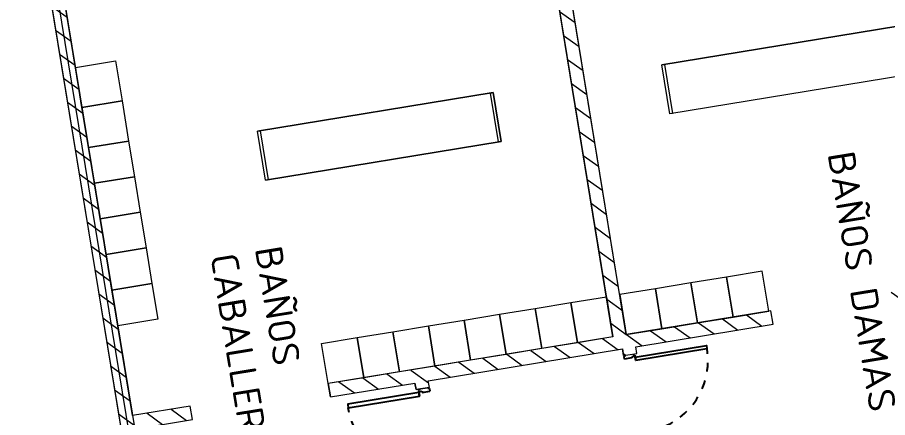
# Model space of a CAD drawing. Header units: metres. Extents: x 2 to 659295185, y -28 to 1124222152.
# Drawn here: x 655598.65 to 655608.3, y 1126483.68 to 1126488.12 of the extents above; entities that cross this region are included whole.
import ezdxf

# ---------------------------------------------------------------- set-up
doc = ezdxf.new("R2010")
doc.units = ezdxf.units.M
doc.header["$MEASUREMENT"] = 0
for name, pattern in [('CCSM_C1_CUERPO CK$0$CONTINUA', [0]), ('CCSM_C1_CUERPO CK$0$DASHED', [0.75, 0.5, -0.25]), ('DASHDOT', [1, 0.5, -0.25, 0, -0.25])]:
    doc.linetypes.add(name, pattern=pattern)
doc.layers.get('0').update_dxf_attribs({"linetype": 'CONTINUOUS'})
for name, color, linetype in [('CCSM_C1_CUERPO CK$0$A-PARED', 2, 'CCSM_C1_CUERPO CK$0$CONTINUA'), ('CCSM_C1_CUERPO CK$0$A-PUERTA', 5, 'CCSM_C1_CUERPO CK$0$CONTINUA'), ('CCSM_C1_CUERPO CK$0$A-SANITARIOS', 3, 'CONTINUOUS'), ('CCSM_C1_CUERPO CK$0$A-TEXTOS AREAS', 9, 'CONTINUOUS'), ('CCSM_C1_CUERPO CK$0$A-VISTA 4', 8, 'CONTINUOUS'), ('CCSM_C1_CUERPO CK$0$A_PAREDES SERVICIO', 2, 'CONTINUOUS'), ('CCSM_C1_CUERPO EL$0$A-AREAS COMERCIALES', 151, 'CONTINUOUS'), ('Numero de manzana', 6, 'CONTINUOUS')]:
    doc.layers.add(name, color=color, linetype=linetype)
doc.layers.add('LOCALES ASIGNADOS', color=41, linetype='DASHDOT', lineweight=0)
doc.styles.add('CCSM_C1_CUERPO CK$0$Standard', font='txt_____.ttf')
doc.styles.add('ROMAN', font='verdana.ttf')

# ---------------------------------------------------------------- blocks, each defined once
blk = doc.blocks.new('CCSM_C1_CUERPO CK$0$_SENCILLA 0.90-15')
for p, q in [((0, 0.0992), (0.0124, 0.0992)), ((0.0124, 0.1116), (0.0289, 0.1116)), ((0.0124, 0.0992), (0.0124, 0.1116)), ((0.0289, 0.1116), (0.0289, 0.0744)), ((0.0372, 0.1116), (0.0703, 0.1116)), ((0.8711, 0.1116), (0.8711, 0.0744)), ((0.8876, 0.1116), (0.8711, 0.1116)), ((0.8876, 0.0992), (0.8876, 0.1116)), ((0.9, 0.0992), (0.8876, 0.0992)), ((0.0289, 0.0744), (0.0413, 0.0744)), ((0.0413, 0.0744), (0.0413, -0.0124)), ((0.8711, 0.0744), (0.8587, 0.0744)), ((0.8587, 0.0744), (0.8587, -0.0124)), ((0, 0), (0.0124, 0)), ((0.0124, 0), (0.0124, -0.0124)), ((0.0124, -0.0124), (0.0413, -0.0124)), ((0.8876, -0.0124), (0.8587, -0.0124)), ((0.9, 0), (0.8876, 0)), ((0.8876, 0), (0.8876, -0.0124))]:
    blk.add_line(p, q)
blk.add_lwpolyline([(0.0372, 0.1116), (0.0372, 0.9116), (0.0772, 0.9116), (0.0772, 0.1116), (0.0372, 0.1116)])
at = {"color": 8, "linetype": 'CCSM_C1_CUERPO CK$0$DASHED', "ltscale": 0.05}
blk.add_arc((0.0772, 0.1178), 0.7939, 359.55733, 90, dxfattribs=at)

msp = doc.modelspace()

# ---------------------------------------------------------------- hatches: boundary and pattern name
at = {"layer": 'CCSM_C1_CUERPO CK$0$A_PAREDES SERVICIO', "lineweight": 5}
h = msp.add_hatch(dxfattribs=at)
h.set_pattern_fill('ANSI31', color=8, scale=0.06, angle=0.00014, style=0)
h.set_pattern_definition([(324.3086, (655604.72828, 1126476.17343), (0.1111414, 0.1547186), [])])
h.paths.add_polyline_path([(655605.6627, 1126483.5075), (655605.5147, 1126483.4832), (655606.3131, 1126478.6119), (655613.1238, 1126479.7282), (655613.1522, 1126479.5548), (655613.3002, 1126479.579), (655613.2314, 1126479.9992), (655613.0833, 1126479.9749), (655613.0995, 1126479.8763), (655606.4369, 1126478.7842), (655605.7138, 1126483.1957), (655607.235, 1126483.445), (655607.2108, 1126483.593), (655605.6895, 1126483.3437)])
h.paths.add_polyline_path([(655604.3868, 1126489.8483), (655605.2506, 1126484.5786), (655602.0927, 1126484.061), (655602.117, 1126483.913), (655603.0544, 1126484.0666), (655603.0664, 1126483.9939), (655603.2144, 1126484.0182), (655603.2025, 1126484.0909), (655605.3572, 1126484.4441), (655605.3691, 1126484.3714), (655605.5171, 1126484.3957), (655605.5052, 1126484.4683), (655607.0264, 1126484.7177), (655607.0022, 1126484.8657), (655605.3986, 1126484.6029), (655604.357, 1126490.957), (655607.9572, 1126491.5471), (655607.9346, 1126491.6965), (655598.7086, 1126490.1788), (655600.7539, 1126477.7007), (655604.7704, 1126478.359), (655604.4339, 1126480.4116), (655603.822, 1126480.3113), (655603.36, 1126483.1301), (655603.2119, 1126483.1058), (655603.2388, 1126482.942), (655602.2996, 1126482.788), (655602.3238, 1126482.64), (655603.263, 1126482.794), (655603.674, 1126480.287), (655602.7365, 1126480.1334), (655602.7607, 1126479.9854), (655604.3102, 1126480.2393), (655604.5981, 1126478.4828), (655600.8776, 1126477.873), (655599.9459, 1126483.5571), (655600.5874, 1126483.6622), (655600.5631, 1126483.8103), (655599.9217, 1126483.7051), (655598.88, 1126490.0603), (655604.2089, 1126490.9338), (655604.3706, 1126489.947), (655604.0746, 1126489.8984), (655604.0907, 1126489.7997)])
edge = h.paths.add_edge_path()
edge.add_line((655610.6864, 1126490.9821), (655610.3903, 1126490.9336))
edge.add_line((655610.3903, 1126490.9336), (655610.4065, 1126490.8349))
edge.add_line((655610.4065, 1126490.8349), (655610.7025, 1126490.8834))
edge.add_line((655610.7025, 1126490.8834), (655611.5663, 1126485.6138))
edge.add_line((655611.5663, 1126485.6138), (655608.3344, 1126485.0841))
edge.add_line((655608.3344, 1126485.0841), (655608.3587, 1126484.936))
edge.add_line((655608.3587, 1126484.936), (655609.1975, 1126485.0735))
edge.add_line((655609.1975, 1126485.0735), (655610.0483, 1126479.8828))
edge.add_line((655610.0483, 1126479.8828), (655610.1963, 1126479.9071))
edge.add_line((655610.1963, 1126479.9071), (655609.3455, 1126485.0978))
edge.add_line((655609.3455, 1126485.0978), (655611.7386, 1126485.49))
edge.add_line((655611.7386, 1126485.49), (655610.6728, 1126491.9922))
edge.add_line((655610.6728, 1126491.9922), (655610.7715, 1126492.0084))
edge.add_line((655610.7715, 1126492.0084), (655610.7472, 1126492.1564))
edge.add_line((655610.7472, 1126492.1564), (655608.4282, 1126491.7763))
edge.add_line((655608.4282, 1126491.7763), (655608.4524, 1126491.6283))
edge.add_line((655608.4524, 1126491.6283), (655610.5246, 1126491.9689))
edge.add_line((655610.5246, 1126491.9689), (655610.6866, 1126490.9806))
at = {"layer": 'LOCALES ASIGNADOS'}
h = msp.add_hatch(color=256, dxfattribs=at)
edge = h.paths.add_edge_path()
edge.add_arc((219491.1056, 1054914.3756), 441878.9229, 9.308049718, 9.309563548, ccw=False)
edge.add_line((655551.8097, 1126384.9626), (655564.5398, 1126387.0492))
edge.add_line((655564.5398, 1126387.0492), (655562.5867, 1126398.9652))
edge.add_line((655562.5867, 1126398.9652), (655552.3922, 1126397.2942))
edge.add_line((655552.3922, 1126397.2942), (655552.4569, 1126396.8995))
edge.add_line((655552.4569, 1126396.8995), (655549.9212, 1126396.4839))

# ---------------------------------------------------------------- linework, layer by layer
at = {"layer": 'CCSM_C1_CUERPO CK$0$A-PARED', "lineweight": 5}
for p, q in [((655605.2506, 1126484.5786), (655604.2089, 1126490.9338)), ((655605.3986, 1126484.6029), (655604.3569, 1126490.958)), ((655598.7079, 1126490.183), (655600.7539, 1126477.7007)), ((655598.8802, 1126490.0593), (655600.9019, 1126477.7249)), ((655607.0022, 1126484.8657), (655605.3986, 1126484.6029)), ((655607.0264, 1126484.7177), (655607.0022, 1126484.8657)), ((655605.5052, 1126484.4683), (655607.0264, 1126484.7177)), ((655605.2506, 1126484.5786), (655602.0927, 1126484.061)), ((655603.2025, 1126484.0909), (655605.3572, 1126484.4441)), ((655605.3691, 1126484.3714), (655605.3572, 1126484.4441)), ((655605.5171, 1126484.3957), (655605.5052, 1126484.4683)), ((655605.3691, 1126484.3714), (655605.5171, 1126484.3957)), ((655602.117, 1126483.913), (655602.0927, 1126484.061)), ((655602.117, 1126483.913), (655603.0544, 1126484.0666)), ((655603.0664, 1126483.9939), (655603.0544, 1126484.0666)), ((655603.2144, 1126484.0182), (655603.2025, 1126484.0909)), ((655603.2144, 1126484.0182), (655603.0664, 1126483.9939)), ((655600.5631, 1126483.8103), (655599.9217, 1126483.7051)), ((655600.5874, 1126483.6622), (655600.5631, 1126483.8103))]:
    msp.add_line(p, q, dxfattribs=at)
at = {"layer": 'CCSM_C1_CUERPO CK$0$A-SANITARIOS', "lineweight": 5}
for p, q in [((655608.4083, 1126488.0214), (655605.7932, 1126487.5927)), ((655605.8821, 1126487.05), (655605.7932, 1126487.5927)), ((655608.4972, 1126487.4786), (655605.8821, 1126487.05)), ((655601.307, 1126486.8574), (655603.9221, 1126487.286)), ((655603.9221, 1126487.286), (655601.307, 1126486.8574)), ((655604.0111, 1126486.7433), (655603.9221, 1126487.286)), ((655604.0111, 1126486.7433), (655603.9221, 1126487.286)), ((655601.396, 1126486.3146), (655601.307, 1126486.8574)), ((655601.396, 1126486.3146), (655601.307, 1126486.8574)), ((655601.396, 1126486.3146), (655604.0111, 1126486.7433)), ((655604.0111, 1126486.7433), (655601.396, 1126486.3146))]:
    msp.add_line(p, q, dxfattribs=at)
for points in [[(655599.7332, 1126487.6368), (655599.806, 1126487.1928), (655599.3619, 1126487.12), (655599.2891, 1126487.564)], [(655599.806, 1126487.1928), (655599.8788, 1126486.7487), (655599.4347, 1126486.6759), (655599.3619, 1126487.12)], [(655599.8788, 1126486.7487), (655599.9435, 1126486.354), (655599.4994, 1126486.2812), (655599.4347, 1126486.6759)], [(655599.9435, 1126486.354), (655600.0082, 1126485.9592), (655599.5641, 1126485.8864), (655599.4994, 1126486.2812)], [(655600.0082, 1126485.9592), (655600.0729, 1126485.5645), (655599.6288, 1126485.4917), (655599.5641, 1126485.8864)], [(655600.0729, 1126485.5645), (655600.1376, 1126485.1698), (655599.6935, 1126485.097), (655599.6288, 1126485.4917)], [(655606.9047, 1126485.3057), (655606.51, 1126485.241), (655606.5828, 1126484.797), (655606.9775, 1126484.8617)], [(655606.51, 1126485.241), (655606.1153, 1126485.1763), (655606.188, 1126484.7323), (655606.5828, 1126484.797)], [(655600.1376, 1126485.1698), (655600.2023, 1126484.775), (655599.7582, 1126484.7022), (655599.6935, 1126485.097)], [(655605.7205, 1126485.1116), (655605.3258, 1126485.0469), (655605.3986, 1126484.6029), (655605.7933, 1126484.6676)], [(655606.1153, 1126485.1763), (655605.7205, 1126485.1116), (655605.7933, 1126484.6676), (655606.188, 1126484.7323)], [(655604.783, 1126484.958), (655605.1778, 1126485.0227), (655605.2506, 1126484.5786), (655604.8558, 1126484.5139)], [(655604.3883, 1126484.8933), (655604.783, 1126484.958), (655604.8558, 1126484.5139), (655604.4611, 1126484.4492)], [(655603.5988, 1126484.7639), (655603.9936, 1126484.8286), (655604.0664, 1126484.3845), (655603.6716, 1126484.3198)], [(655603.9936, 1126484.8286), (655604.3883, 1126484.8933), (655604.4611, 1126484.4492), (655604.0664, 1126484.3845)], [(655603.2041, 1126484.6992), (655603.5988, 1126484.7639), (655603.6716, 1126484.3198), (655603.2769, 1126484.2551)], [(655602.4146, 1126484.5698), (655602.8094, 1126484.6345), (655602.8822, 1126484.1904), (655602.4874, 1126484.1257)], [(655602.8094, 1126484.6345), (655603.2041, 1126484.6992), (655603.2769, 1126484.2551), (655602.8822, 1126484.1904)], [(655602.0199, 1126484.5051), (655602.4146, 1126484.5698), (655602.4874, 1126484.1257), (655602.0927, 1126484.061)]]:
    msp.add_lwpolyline(points, close=True, dxfattribs=at)
at = {"layer": 'CCSM_C1_CUERPO CK$0$A-VISTA 4', "lineweight": 5}
msp.add_line((655603.9379, 1126487.0044), (655603.9361, 1126487.0152), dxfattribs=at)
for points in [[(655608.4083, 1126488.0214), (655608.4972, 1126487.4786), (655605.8821, 1126487.05), (655605.7932, 1126487.5927)], [(655605.8228, 1126487.5976), (655605.9117, 1126487.0548), (655605.8821, 1126487.05), (655605.7932, 1126487.5927)], [(655603.9221, 1126487.286), (655604.0111, 1126486.7433), (655601.396, 1126486.3146), (655601.307, 1126486.8574)], [(655603.9221, 1126487.286), (655604.0111, 1126486.7433), (655601.396, 1126486.3146), (655601.307, 1126486.8574)], [(655603.9221, 1126487.286), (655604.0111, 1126486.7433), (655603.9815, 1126486.7384), (655603.8925, 1126487.2812)], [(655601.3366, 1126486.8622), (655601.4256, 1126486.3195), (655601.396, 1126486.3146), (655601.307, 1126486.8574)]]:
    msp.add_lwpolyline(points, close=True, dxfattribs=at)
at = {"layer": 'CCSM_C1_CUERPO CK$0$A_PAREDES SERVICIO', "lineweight": 5}
for points in [[(655604.3868, 1126489.8483), (655605.2506, 1126484.5786), (655602.0927, 1126484.061), (655602.117, 1126483.913), (655603.0544, 1126484.0666), (655603.0664, 1126483.9939), (655603.2144, 1126484.0182), (655603.2025, 1126484.0909), (655605.3572, 1126484.4441), (655605.3691, 1126484.3714), (655605.5171, 1126484.3957), (655605.5052, 1126484.4683), (655607.0264, 1126484.7177), (655607.0022, 1126484.8657), (655605.3986, 1126484.6029), (655604.357, 1126490.957)], [(655598.7086, 1126490.1788), (655600.7539, 1126477.7007), (655604.7704, 1126478.359), (655604.4339, 1126480.4116), (655603.822, 1126480.3113), (655603.36, 1126483.1301), (655603.2119, 1126483.1058), (655603.2388, 1126482.942), (655602.2996, 1126482.788), (655602.3238, 1126482.64), (655603.263, 1126482.794), (655603.674, 1126480.287), (655602.7365, 1126480.1334), (655602.7607, 1126479.9854), (655604.3102, 1126480.2393), (655604.5981, 1126478.4828), (655600.8776, 1126477.873), (655599.9459, 1126483.5571), (655600.5874, 1126483.6622), (655600.5631, 1126483.8103), (655599.9217, 1126483.7051), (655598.88, 1126490.0603)]]:
    msp.add_lwpolyline(points, dxfattribs=at)
at = {"layer": 'CCSM_C1_CUERPO EL$0$A-AREAS COMERCIALES', "lineweight": 5}
msp.add_lwpolyline([(655631.6499, 1126424.5986), (655631.4088, 1126426.07), (655631.3663, 1126426.3288), (655636.7266, 1126427.5295), (655630.344, 1126466.4655), (655625.5798, 1126465.9653), (655624.6464, 1126465.8634), (655624.6464, 1126465.8634), (655624.6189, 1126466.0315), (655622.0671, 1126481.5995), (655619.2909, 1126481.1444), (655619.3314, 1126480.8977), (655619.3435, 1126480.8237), (655610.2153, 1126479.3275), (655609.2594, 1126485.1588), (655611.6493, 1126485.5505), (655610.5833, 1126492.0533), (655598.7999, 1126490.1217), (655601.1572, 1126475.7399), (655538.5815, 1126465.4833)], dxfattribs=at)
at = {"layer": 'Numero de manzana', "lineweight": -2}
msp.add_circle((655575.4972, 1126468.5723), 47.2457, dxfattribs=at)

# ---------------------------------------------------------------- block references
at = {"layer": 'CCSM_C1_CUERPO CK$0$A-PUERTA', "lineweight": 5, "rotation": 279.3085951751866}
msp.add_blockref('CCSM_C1_CUERPO CK$0$_SENCILLA 0.90-15', (655605.3813, 1126484.3734), dxfattribs=at)
at = {"layer": 'CCSM_C1_CUERPO CK$0$A-PUERTA', "lineweight": 5, "xscale": -1, "rotation": 99.30859517518657}
msp.add_blockref('CCSM_C1_CUERPO CK$0$_SENCILLA 0.90-15', (655603.2021, 1126484.0162), dxfattribs=at)

# ---------------------------------------------------------------- texts
at = {"layer": 'CCSM_C1_CUERPO CK$0$A-TEXTOS AREAS', "lineweight": 5, "char_height": 0.3, "width": 3.008609, "attachment_point": 1, "rotation": 279.30793, "style": 'CCSM_C1_CUERPO CK$0$Standard'}
for s, insert in [('{\\Fromans|c0;BAÑOS DAMAS}', (655607.9251, 1126486.6566)), ('{\\Fromans|c0;BAÑOS CABALLEROS}', (655601.5736, 1126485.6065))]:
    msp.add_mtext(s, dxfattribs=dict(at, insert=insert))
at = {"layer": 'Numero de manzana', "lineweight": -2, "style": 'ROMAN'}
msp.add_text('01', height=41.99533, rotation=3.49153, dxfattribs=at).set_placement((655537.2012, 1126449.92))

doc.saveas('drawing.dxf')
